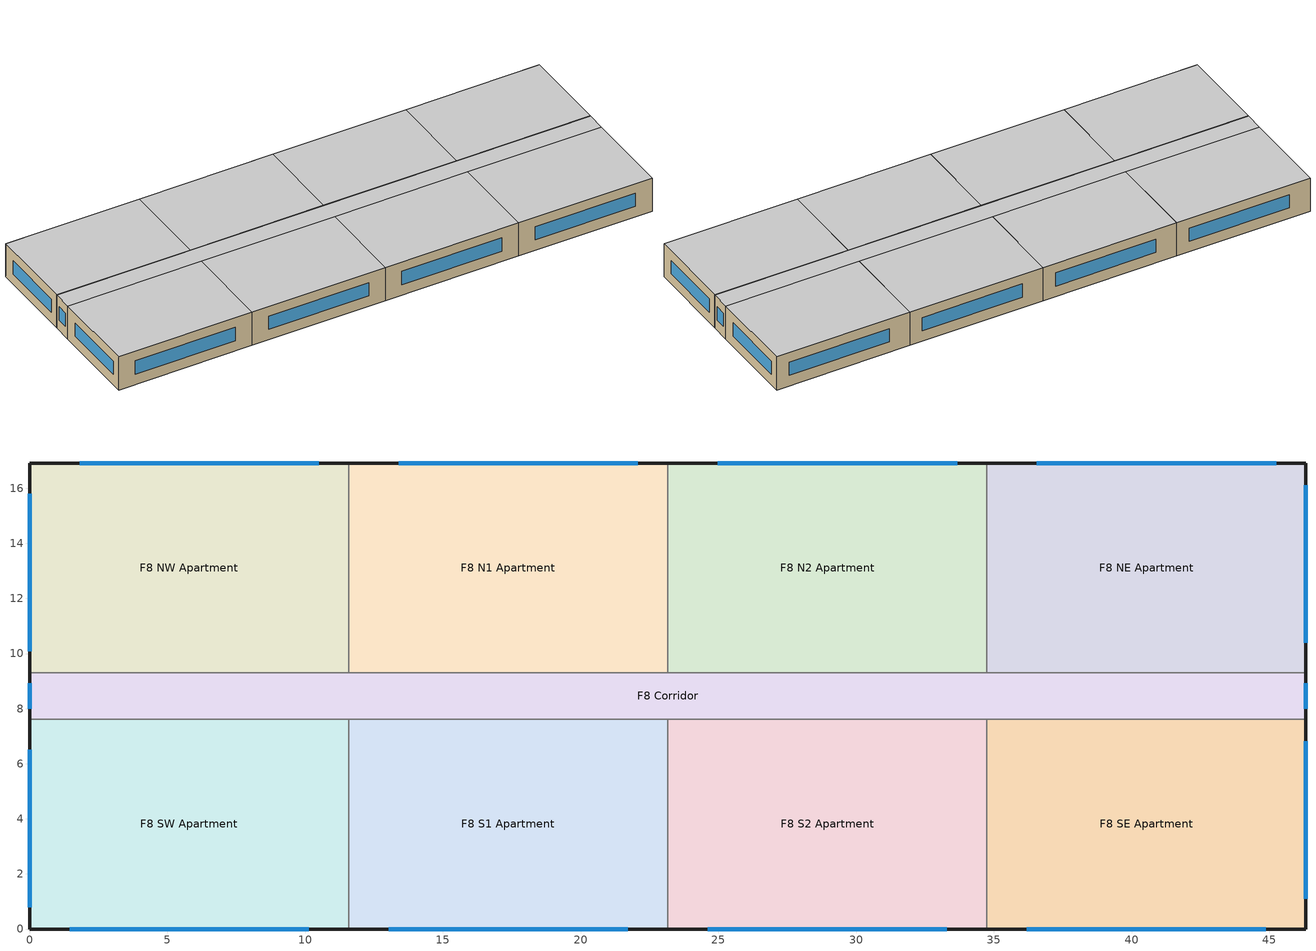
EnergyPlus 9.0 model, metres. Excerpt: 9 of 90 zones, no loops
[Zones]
F8 SW Apartment
 floor to F7 SW Apartment (int_slab_floor): 0,7.62 11.58,7.62 11.58,0 0,0 z21.33
 wall outside (res_ext_wall): 0,7.62 0,0 11.58,0 z21.33:24.38
 wall to F8 Corridor (int_wall): 11.58,7.62 0,7.62 z21.33:24.38
 wall to F8 S1 Apartment (int_wall): 11.58,0 11.58,7.62 z21.33:24.38
 window (ResWindow_U__SHGC_0.4): 1.45,0 10.13,0 / 0,6.5 0,0.79 z22.29:23.51
 ceiling to F9 SW Apartment (int_slab_ceiling): 11.58,0 11.58,7.62 0,7.62 0,0 z24.38
F8 NW Apartment
 floor to F7 NW Apartment (int_slab_floor): 0,16.92 11.58,16.92 11.58,9.3 0,9.3 z21.33
 wall outside (res_ext_wall): 11.58,16.92 0,16.92 0,9.3 z21.33:24.38
 wall to F8 Corridor (int_wall): 0,9.3 11.58,9.3 z21.33:24.38
 wall to F8 N1 Apartment (int_wall): 11.58,9.3 11.58,16.92 z21.33:24.38
 window (ResWindow_U__SHGC_0.4): 0,15.8 0,10.08 / 10.5,16.92 1.81,16.92 z22.29:23.51
 ceiling to F9 NW Apartment (int_slab_ceiling): 11.58,9.3 11.58,16.92 0,16.92 0,9.3 z24.38
F8 SE Apartment
 floor to F7 SE Apartment (int_slab_floor): 34.75,7.62 46.33,7.62 46.33,0 34.75,0 z21.33
 wall outside (res_ext_wall): 34.75,0 46.33,0 46.33,7.62 z21.33:24.38
 wall to F8 Corridor (int_wall): 46.33,7.62 34.75,7.62 z21.33:24.38
 window (ResWindow_U__SHGC_0.4): 36.19,0 44.88,0 / 46.33,1.1 46.33,6.81 z22.29:23.51
 ceiling to F9 SE Apartment (int_slab_ceiling): 46.33,0 46.33,7.62 34.75,7.62 34.75,0 z24.38
F8 NE Apartment
 floor to F7 NE Apartment (int_slab_floor): 34.75,16.92 46.33,16.92 46.33,9.3 34.75,9.3 z21.33
 wall outside (res_ext_wall): 46.33,9.3 46.33,16.92 34.75,16.92 z21.33:24.38
 wall to F8 Corridor (int_wall): 34.75,9.3 46.33,9.3 z21.33:24.38
 window (ResWindow_U__SHGC_0.4): 45.25,16.92 36.56,16.92 / 46.33,10.4 46.33,16.11 z22.29:23.51
 ceiling to F9 NE Apartment (int_slab_ceiling): 46.33,9.3 46.33,16.92 34.75,16.92 34.75,9.3 z24.38
F8 N1 Apartment
 floor to F7 N1 Apartment (int_slab_floor): 11.58,16.92 23.16,16.92 23.16,9.3 11.58,9.3 z21.33
 wall outside (res_ext_wall): 23.16,16.92 11.58,16.92 z21.33:24.38
 wall to F8 Corridor (int_wall): 11.58,9.3 23.16,9.3 z21.33:24.38
 wall to F8 N2 Apartment (int_wall): 23.16,9.3 23.16,16.92 z21.33:24.38
 window (ResWindow_U__SHGC_0.4): 22.08,16.92 13.4,16.92 z22.29:23.51
 ceiling to F9 N1 Apartment (int_slab_ceiling): 23.16,9.3 23.16,16.92 11.58,16.92 11.58,9.3 z24.38
F8 N2 Apartment
 floor to F7 N2 Apartment (int_slab_floor): 23.16,16.92 34.75,16.92 34.75,9.3 23.16,9.3 z21.33
 wall outside (res_ext_wall): 34.75,16.92 23.16,16.92 z21.33:24.38
 wall to F8 Corridor (int_wall): 23.16,9.3 34.75,9.3 z21.33:24.38
 wall to F8 NE Apartment (int_wall): 34.75,9.3 34.75,16.92 z21.33:24.38
 window (ResWindow_U__SHGC_0.4): 33.66,16.92 24.98,16.92 z22.29:23.51
 ceiling to F9 N2 Apartment (int_slab_ceiling): 34.75,9.3 34.75,16.92 23.16,16.92 23.16,9.3 z24.38
F8 S1 Apartment
 floor to F7 S1 Apartment (int_slab_floor): 11.58,7.62 23.16,7.62 23.16,0 11.58,0 z21.33
 wall outside (res_ext_wall): 11.58,0 23.16,0 z21.33:24.38
 wall to F8 Corridor (int_wall): 23.16,7.62 11.58,7.62 z21.33:24.38
 wall to F8 S2 Apartment (int_wall): 23.16,0 23.16,7.62 z21.33:24.38
 window (ResWindow_U__SHGC_0.4): 13.03,0 21.72,0 z22.29:23.51
 ceiling to F9 S1 Apartment (int_slab_ceiling): 23.16,0 23.16,7.62 11.58,7.62 11.58,0 z24.38
F8 S2 Apartment
 floor to F7 S2 Apartment (int_slab_floor): 23.16,7.62 34.75,7.62 34.75,0 23.16,0 z21.33
 wall outside (res_ext_wall): 23.16,0 34.75,0 z21.33:24.38
 wall to F8 Corridor (int_wall): 34.75,7.62 23.16,7.62 z21.33:24.38
 wall to F8 SE Apartment (int_wall): 34.75,0 34.75,7.62 z21.33:24.38
 window (ResWindow_U__SHGC_0.4): 24.61,0 33.3,0 z22.29:23.51
 ceiling to F9 S2 Apartment (int_slab_ceiling): 34.75,0 34.75,7.62 23.16,7.62 23.16,0 z24.38
F8 Corridor
 floor to F7 Corridor (int_slab_floor): 0,9.3 46.33,9.3 46.33,7.62 0,7.62 z21.33
 wall outside (res_ext_wall): 0,9.3 0,7.62 / 46.33,7.62 46.33,9.3 z21.33:24.38
 window (ResWindow_U__SHGC_0.4): 0,8.91 0,8 / 46.33,8 46.33,8.91 z22.29:23.51
 ceiling to F9 Corridor (int_slab_ceiling): 46.33,7.62 46.33,9.3 0,9.3 0,7.62 z24.38
[Building]
ApartmentHighRise: North Axis {deg}=0; Terrain=City; Loads Convergence Tolerance Value=0.04; Temperature Convergence Tolerance Value {deltaC}=0.2; Solar Distribution=FullInteriorAndExterior; Maximum Number of Warmup Days=25; Minimum Number of Warmup Days=6
[Site:Location]
Site:Location=Seattle Seattle Tacoma Intl A_WA_USA Design_Conditions; Latitude {N+ S-}=47.47; Longitude {W- E+}=-122.32; Time Zone Relative to GMT {GMT+/-}=-8; Elevation {m}=122
[SizingPeriod:DesignDay] Day of Month=21; Dry-Bulb Temperature Range Modifier Type=DefaultMultipliers; Humidity Condition Type=Wetbulb; Barometric Pressure {Pa}=99868; Rain {Yes/No}=No; Snow on ground {Yes/No}=No; Daylight Savings Time Indicator=No
Name | Month | Day Type | Maximum Dry-Bulb Temperature {C} | Daily Dry-Bulb Temperature Range {C} | Wetbulb at Maximum Dry-Bulb {C} | Wind Speed {m/s} design conditions vs. traditional 6.71 m/s (15 mph) | Wind Direction {Degrees; N=0, S=180} | Solar Model Indicator | Clearness {0.0 to 1.1} | Wind Speed {m/s} design conditions vs. traditional 3.35 m/s (7mph) | ASHRAE Clear Sky Optical Depth for Beam Irradiance (taub) | ASHRAE Clear Sky Optical Depth for Diffuse Irradiance (taud)
Seattle Seattle Tacoma Intl A Ann Htg 99.6% Condns DB | 12 | WinterDesignDay | -4.2 | 0 | -4.2 | 4.3 | 20 | ASHRAEClearSky | 0
Seattle Seattle Tacoma Intl A Ann Clg .4% Condns DB=>MWB | 8 | SummerDesignDay | 29.4 | 10.4 | 18.3 |  | 350 | ASHRAETau |  | 4.2 | 0.352 | 2.561
[Site:WaterMainsTemperature]
Calculation Method=CORRELATION; Annual average outdoor air temperature {C}=11.2167; Maximum difference in monthly average outdoor air temperatures {C}=14.3
[Site:GroundTemperature:FCfactorMethod]
January Ground Temperature {C}=11.4; February Ground Temperature {C}=8.1; March Ground Temperature {C}=5.4; April Ground Temperature {C}=4.5; May Ground Temperature {C}=5.8; June Ground Temperature {C}=8.3; July Ground Temperature {C}=10.9; August Ground Temperature {C}=13; September Ground Temperature {C}=15.6; October Ground Temperature {C}=17.7; November Ground Temperature {C}=18.8; December Ground Temperature {C}=15.1
[Material]
Name | Roughness | Thickness {m} | Conductivity {W/m-K} | Density {kg/m3} | Specific Heat {J/kg-K} | Thermal Absorptance | Solar Absorptance | Visible Absorptance | Absorptance:Thermal | Absorptance:Solar | Absorptance:Visible
Std Wood 6inch | MediumSmooth | 0.15 | 0.12 | 540 | 1210 | 0.9 | 0.7 | 0.7
F07 25mm stucco | Smooth | 0.0254 | 0.72 | 1856 | 840 | 0.9 | 0.7 | 0.7
G01 13mm gypsum board | Smooth | 0.0127 | 0.16 | 800 | 1090 |  |  |  | 0.9 | 0.7 | 0.5
G01 16mm gypsum board | MediumSmooth | 0.0159 | 0.16 | 800 | 1090
100mm Normalweight concrete floor | MediumRough | 0.1016 | 2.31 | 2322 | 832
[Material:NoMass]
CP02 CARPET PAD: VeryRough, 0.21648, 0.9, 0.7, 0.8
Res_Exterior_Wall_Insulation: MediumSmooth, 2.368, 0.9, 0.7, 0.7
[Construction]
InteriorFurnishings: Std Wood 6inch
int_wall: G01 13mm gypsum board, G01 13mm gypsum board
int_slab_floor: 100mm Normalweight concrete floor, CP02 CARPET PAD
int_slab_ceiling: CP02 CARPET PAD, 100mm Normalweight concrete floor
res_ext_wall: F07 25mm stucco, G01 16mm gypsum board, Res_Exterior_Wall_Insulation, G01 16mm gypsum board
ResWindow_U__SHGC_0.4: Res Window Glazing Layer
[WindowMaterial:SimpleGlazingSystem]
Res Window Glazing Layer: U-Factor {W/m2-K}=2.271304; Solar Heat Gain Coefficient=0.4; Visible Transmittance=0.4
[Zone] Type=1; Multiplier=1; Ceiling Height {m}=-9999; Volume {m3}=autocalculate; Floor Area {m2}=autocalculate; Part of Total Floor Area=Yes
F8 SW Apartment; F8 NW Apartment; F8 SE Apartment; F8 NE Apartment; F8 N1 Apartment; F8 N2 Apartment; F8 S1 Apartment; F8 S2 Apartment; F8 Corridor
[InternalMass] Construction=InteriorFurnishings; Surface Area {m2}=176.4981
Name | Zone
F8 SW Apartment_InternalMass_1 | F8 SW Apartment
F8 NW Apartment_InternalMass_1 | F8 NW Apartment
F8 SE Apartment_InternalMass_1 | F8 SE Apartment
F8 NE Apartment_InternalMass_1 | F8 NE Apartment
F8 N1 Apartment_InternalMass_1 | F8 N1 Apartment
F8 N2 Apartment_InternalMass_1 | F8 N2 Apartment
F8 S1 Apartment_InternalMass_1 | F8 S1 Apartment
F8 S2 Apartment_InternalMass_1 | F8 S2 Apartment
[People] Number of People Schedule=OCC_APT_SCH; Number of People Calculation Method=People; Number of People=2.5; Fraction Radiant=0.3; Sensible Heat Fraction=AUTOCALCULATE; Activity Level Schedule=Activity Schedule
Name | Zone or ZoneList
F8 SW Apartment People | F8 SW Apartment
F8 NW Apartment People | F8 NW Apartment
F8 SE Apartment People | F8 SE Apartment
F8 NE Apartment People | F8 NE Apartment
F8 N1 Apartment People | F8 N1 Apartment
F8 N2 Apartment People | F8 N2 Apartment
F8 S1 Apartment People | F8 S1 Apartment
F8 S2 Apartment People | F8 S2 Apartment
[Lights] Design Level Calculation Method=Watts/Area; Return Air Fraction=0; Fraction Radiant=0.6; Fraction Visible=0.2; Fraction Replaceable=1; Return Air Fraction Calculated from Plenum Temperature=No
Name | Zone or ZoneList | Schedule | Watts per Zone Floor Area {W/m2}
F8 SW Apartment_Lights_hardwired | F8 SW Apartment | LTG_APT_SCH | 6.458346
F8 NW Apartment_Lights_hardwired | F8 NW Apartment | LTG_APT_SCH | 6.458346
F8 SE Apartment_Lights_hardwired | F8 SE Apartment | LTG_APT_SCH | 6.458346
F8 NE Apartment_Lights_hardwired | F8 NE Apartment | LTG_APT_SCH | 6.458346
F8 N1 Apartment_Lights_hardwired | F8 N1 Apartment | LTG_APT_SCH | 6.458346
F8 N2 Apartment_Lights_hardwired | F8 N2 Apartment | LTG_APT_SCH | 6.458346
F8 S1 Apartment_Lights_hardwired | F8 S1 Apartment | LTG_APT_SCH | 6.458346
F8 S2 Apartment_Lights_hardwired | F8 S2 Apartment | LTG_APT_SCH | 6.458346
F8 Corridor_Lights_hardwired | F8 Corridor | LTG_COR_SCH | 5.7538
F8 SW Apartment_Lights_plugin | F8 SW Apartment | LTG_APT_SCH | 2.90626
F8 NW Apartment_Lights_plugin | F8 NW Apartment | LTG_APT_SCH | 2.90626
F8 SE Apartment_Lights_plugin | F8 SE Apartment | LTG_APT_SCH | 2.90626
F8 NE Apartment_Lights_plugin | F8 NE Apartment | LTG_APT_SCH | 2.90626
F8 N1 Apartment_Lights_plugin | F8 N1 Apartment | LTG_APT_SCH | 2.90626
F8 N2 Apartment_Lights_plugin | F8 N2 Apartment | LTG_APT_SCH | 2.90626
F8 S1 Apartment_Lights_plugin | F8 S1 Apartment | LTG_APT_SCH | 2.90626
F8 S2 Apartment_Lights_plugin | F8 S2 Apartment | LTG_APT_SCH | 2.90626
[ElectricEquipment] Schedule=EQP_APT_SCH; Design Level Calculation Method=Watts/Area; Watts per Zone Floor Area {W/m2}=6.67; Fraction Latent=0; Fraction Radiant=0.5; Fraction Lost=0
Name | Zone or ZoneList
F8 SW Apartment_Plug_MSW_Equip | F8 SW Apartment
F8 NW Apartment_Plug_MNW_Equip | F8 NW Apartment
F8 SE Apartment_Plug_MSE_Equip | F8 SE Apartment
F8 NE Apartment_Plug_MNE_Equip | F8 NE Apartment
F8 N1 Apartment_Plug_MN1_Equip | F8 N1 Apartment
F8 N2 Apartment_Plug_MN2_Equip | F8 N2 Apartment
F8 S1 Apartment_Plug_MS1_Equip | F8 S1 Apartment
F8 S2 Apartment_Plug_MS2_Equip | F8 S2 Apartment
[ZoneInfiltration:DesignFlowRate] Schedule=INF_APT_SCH; Design Flow Rate Calculation Method=Flow/ExteriorArea; Flow per Exterior Surface Area {m3/s-m2}=0.00056896; Constant Term Coefficient=0; Temperature Term Coefficient=0; Velocity Term Coefficient=0.224; Velocity Squared Term Coefficient=0
Name | Zone or ZoneList
F8 SW Apartment_Infiltration | F8 SW Apartment
F8 NW Apartment_Infiltration | F8 NW Apartment
F8 SE Apartment_Infiltration | F8 SE Apartment
F8 NE Apartment_Infiltration | F8 NE Apartment
F8 N1 Apartment_Infiltration | F8 N1 Apartment
F8 N2 Apartment_Infiltration | F8 N2 Apartment
F8 S1 Apartment_Infiltration | F8 S1 Apartment
F8 S2 Apartment_Infiltration | F8 S2 Apartment
F8 Corridor_Infiltration | F8 Corridor
[Exterior:Lights]
Facade Lighting: Schedule=Exterior_Lgt_ALWAYS_ON; Design Level {W}=10720.1; Control Option=AstronomicalClock
[ZoneVentilation:WindandStackOpenArea] Opening Area {m2}=0.1181; Opening Area Fraction Schedule=Sliding_Doors_Ventilation_Availability_SCH; Opening Effectiveness=autocalculate; Height Difference {m}=15.2393; Discharge Coefficient for Opening=autocalculate; Minimum Indoor Temperature {C}=18.89; Maximum Indoor Temperature {C}=25.56; Delta Temperature {deltaC}=-100; Minimum Outdoor Temperature {C}=15.56; Maximum Outdoor Temperature {C}=26.67; Maximum Wind Speed {m/s}=40
Name | Zone | Effective Angle {deg}
F8 SW Apartment Sliding Door Ventilation | F8 SW Apartment | 180
F8 NW Apartment Sliding Door Ventilation | F8 NW Apartment | 0
F8 SE Apartment Sliding Door Ventilation | F8 SE Apartment | 180
F8 NE Apartment Sliding Door Ventilation | F8 NE Apartment | 0
F8 N1 Apartment Sliding Door Ventilation | F8 N1 Apartment | 0
F8 N2 Apartment Sliding Door Ventilation | F8 N2 Apartment | 0
F8 S1 Apartment Sliding Door Ventilation | F8 S1 Apartment | 180
F8 S2 Apartment Sliding Door Ventilation | F8 S2 Apartment | 180
[Schedule:Compact]
OCC_APT_SCH: Through: 12/31, For: AllDays, Until: 7:00, 1, Until: 8:00, 0.85, Until: 9:00, 0.39, Until: 16:00, 0.25, Until: 17:00, 0.3, Until: 18:00, 0.52, Until: 21:00, 0.87, Until: 24:00, 1
LTG_APT_SCH: Through: 12/31, For: AllDays, Until: 4:00, 0.011316, Until: 5:00, 0.0339481, Until: 6:00, 0.0735542, Until: 7:00, 0.0792122, Until: 8:00, 0.0735542, Until: 9:00, 0.0339481, Until: 15:00, 0.0226321, Until: 16:00, 0.0396061, Until: 17:00, 0.0792122, Until: 18:00, 0.11316, Until: 19:00, 0.152766, Until: 21:00, 0.181056, Until: 22:00, 0.124476, Until: 23:00, 0.0678962, Until: 24:00, 0.0282901
LTG_COR_SCH; INF_APT_SCH; Exterior_Lgt_ALWAYS_ON: Through: 12/31, For: AllDays, Until: 24:00, 1
EQP_APT_SCH: Through: 12/31, For: AllDays, Until: 1:00, 0.45, Until: 2:00, 0.41, Until: 3:00, 0.39, Until: 5:00, 0.38, Until: 6:00, 0.43, Until: 7:00, 0.54, Until: 8:00, 0.65, Until: 9:00, 0.66, Until: 10:00, 0.67, Until: 11:00, 0.69, Until: 12:00, 0.7, Until: 13:00, 0.69, Until: 14:00, 0.66, Until: 15:00, 0.65, Until: 16:00, 0.68, Until: 17:00, 0.8, Until: 19:00, 1, Until: 20:00, 0.93, Until: 21:00, 0.89, Until: 22:00, 0.85, Until: 23:00, 0.71, Until: 24:00, 0.58
Activity Schedule: Through: 12/31, For: AllDays, Until: 24:00, 95
Sliding_Doors_Ventilation_Availability_SCH: Through: 12/31, For: WinterDesignDay SummerDesignDay, Until: 24:00, 0, For: Allotherdays, Until: 6:00, 0, Until: 22:00, 1, Until: 24:00, 0
